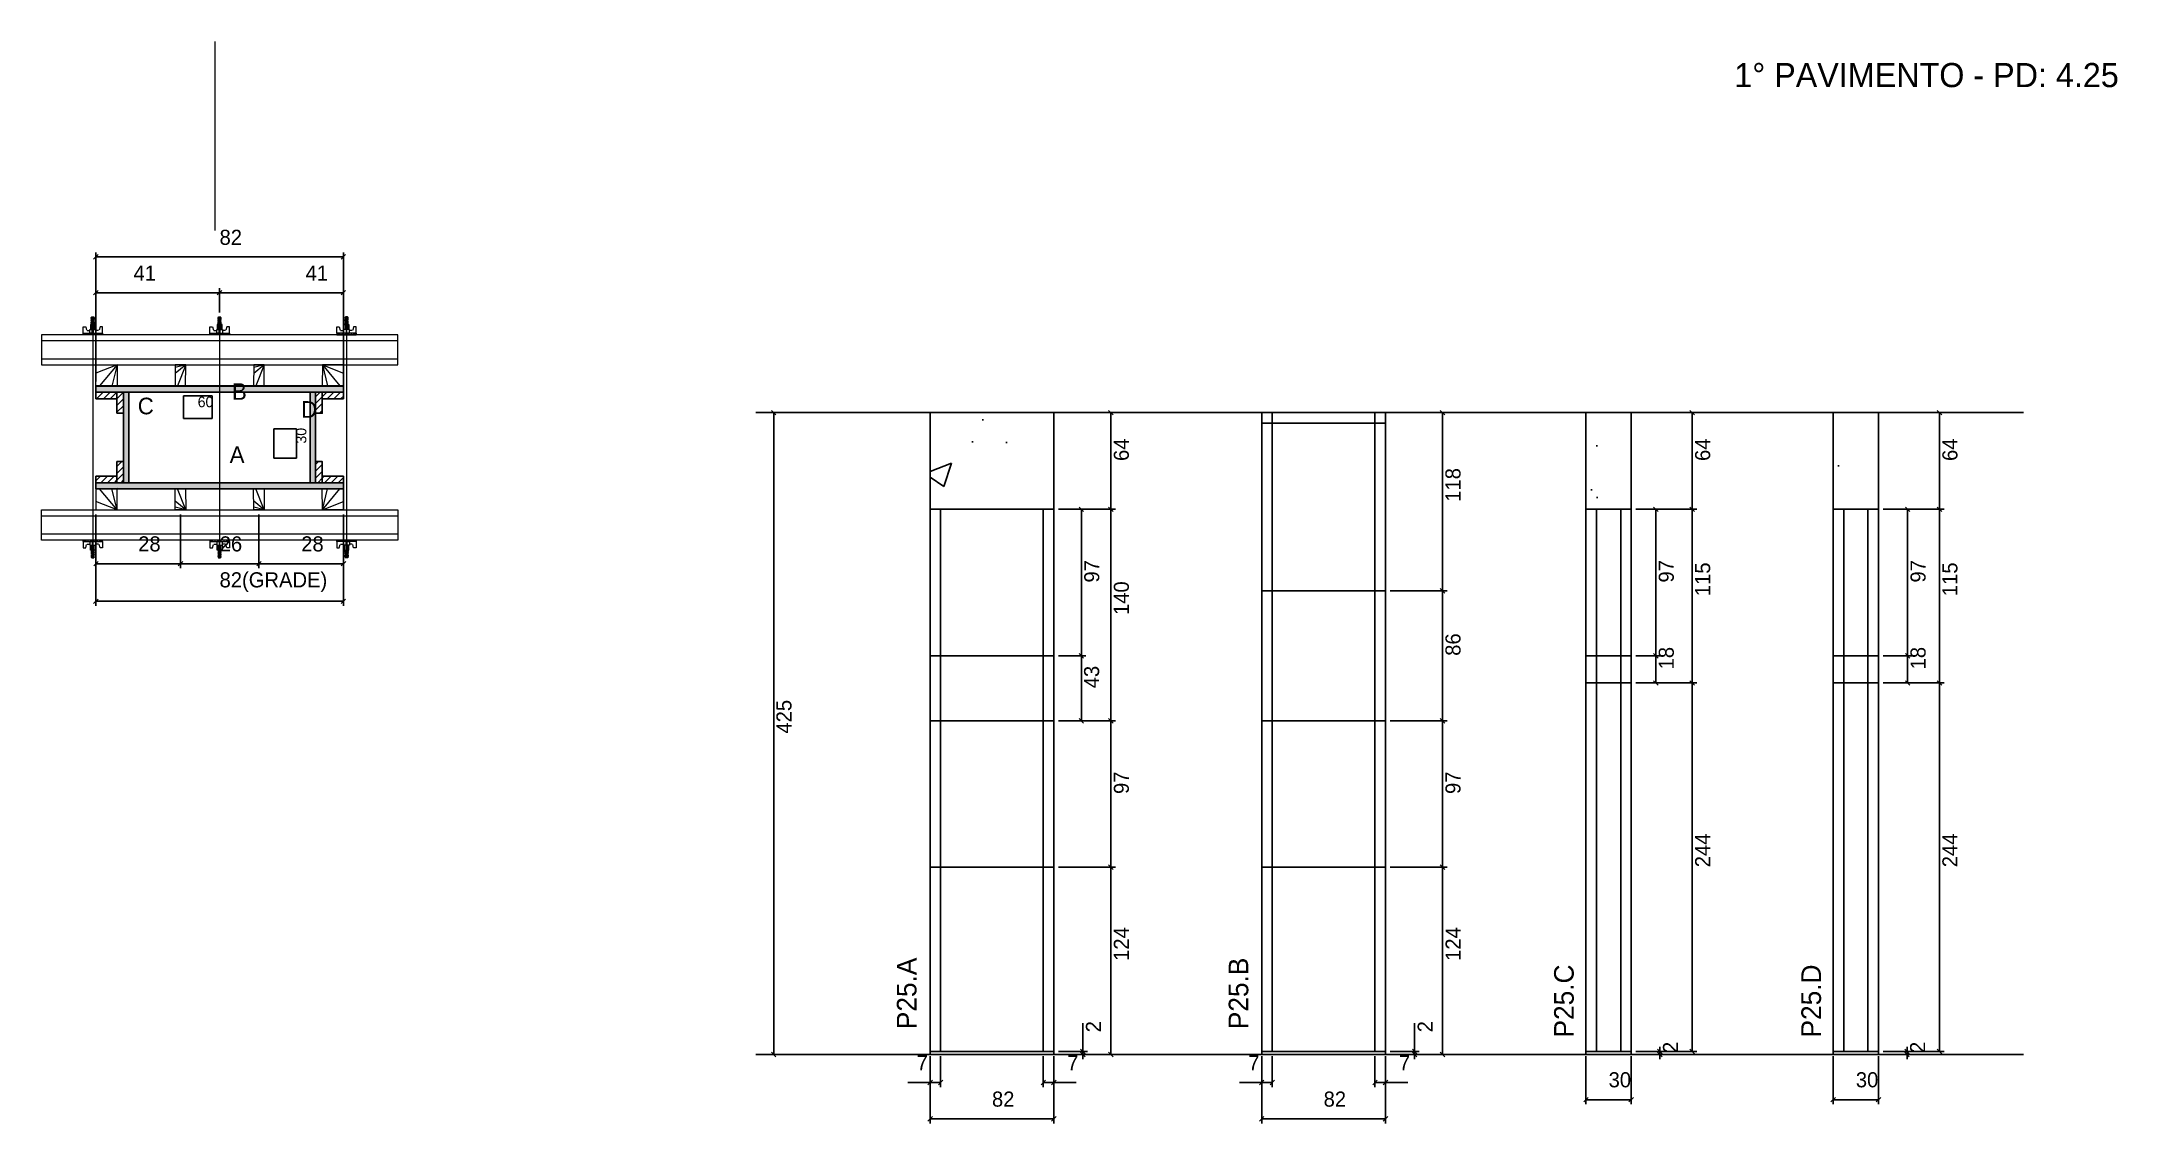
# Model space of a CAD drawing. Header units: metres. Extents: x 7854 to 9230, y 8614 to 9331.
import ezdxf

# ---------------------------------------------------------------- set-up
doc = ezdxf.new("R2010")
doc.units = ezdxf.units.M
for name, color, linetype in [('CHAPA', 7, 'Continuous'), ('COTA', 7, 'Continuous'), ('Hachura', 7, 'Continuous'), ('Madeira', 7, 'Continuous'), ('NOMENCLATURA', 7, 'Continuous'), ('Nível', 7, 'Continuous'), ('Painéis', 7, 'Continuous'), ('Perfil Metálico', 7, 'Continuous'), ('SARR_2.2x7', 7, 'Continuous'), ('SARRAFO', 7, 'Continuous'), ('Texto Seção', 7, 'Continuous'), ('TEXTO_GERAL', 7, 'Continuous')]:
    doc.layers.add(name, color=color, linetype=linetype)

msp = doc.modelspace()

# ---------------------------------------------------------------- hatches: boundary and pattern name
at = {"layer": 'COTA'}
h = msp.add_hatch(dxfattribs=at)
h.set_pattern_fill('AR-CONC')
h.paths.add_polyline_path([(8443.1, 9085.1), (8443.1, 9021.1), (8525.1, 9021.1), (8525.1, 9085.1), (8443.1, 9085.1), (8443.1, 9085.1)])
h = msp.add_hatch(dxfattribs=at)
h.set_pattern_fill('AR-CONC')
h.paths.add_polyline_path([(8877.6, 9021.1), (8907.6, 9021.1), (8907.6, 9085.1), (8877.6, 9085.1), (8877.6, 9021.1)])
h = msp.add_hatch(dxfattribs=at)
h.set_pattern_fill('AR-CONC')
h.paths.add_polyline_path([(9041.4, 9021.1), (9071.4, 9021.1), (9071.4, 9085.1), (9041.4, 9085.1), (9041.4, 9021.1)])
at = {"layer": 'Hachura'}
h = msp.add_hatch(color=7, dxfattribs=at)
h.dxf.hatch_style = 1
h.paths.add_polyline_path([(7890.4, 9098.7), (7890.4, 9102.7), (8054.4, 9102.7), (8054.4, 9098.7), (7890.4, 9098.7)])
h = msp.add_hatch(color=7, dxfattribs=at)
h.dxf.hatch_style = 1
h.paths.add_polyline_path([(7890.4, 9098.7), (7890.4, 9102.7), (8054.4, 9102.7), (8054.4, 9098.7), (7890.4, 9098.7)])
h = msp.add_hatch(dxfattribs=at)
h.set_pattern_fill('ANSI31')
h.paths.add_polyline_path([(7904.4, 9098.7), (7904.4, 9094.3), (7890.4, 9094.3), (7890.4, 9098.7), (7904.4, 9098.7)])
h = msp.add_hatch(dxfattribs=at)
h.set_pattern_fill('ANSI31')
h.paths.add_polyline_path([(7908.8, 9098.7), (7904.4, 9098.7), (7904.4, 9084.7), (7908.8, 9084.7), (7908.8, 9098.7)])
h = msp.add_hatch(color=7, dxfattribs=at)
h.dxf.hatch_style = 1
h.paths.add_polyline_path([(7912.4, 9098.7), (7908.8, 9098.7), (7908.8, 9038.7), (7912.4, 9038.7), (7912.4, 9098.7)])
h = msp.add_hatch(color=7, dxfattribs=at)
h.dxf.hatch_style = 1
h.paths.add_polyline_path([(7912.4, 9098.7), (7908.8, 9098.7), (7908.8, 9038.7), (7912.4, 9038.7), (7912.4, 9098.7)])
h = msp.add_hatch(color=7, dxfattribs=at)
h.dxf.hatch_style = 1
h.paths.add_polyline_path([(8036, 9098.7), (8032.4, 9098.7), (8032.4, 9038.7), (8036, 9038.7), (8036, 9098.7)])
h = msp.add_hatch(color=7, dxfattribs=at)
h.dxf.hatch_style = 1
h.paths.add_polyline_path([(8036, 9098.7), (8032.4, 9098.7), (8032.4, 9038.7), (8036, 9038.7), (8036, 9098.7)])
h = msp.add_hatch(dxfattribs=at)
h.set_pattern_fill('ANSI31')
h.paths.add_polyline_path([(8040.4, 9098.7), (8036, 9098.7), (8036, 9084.7), (8040.4, 9084.7), (8040.4, 9098.7)])
h = msp.add_hatch(dxfattribs=at)
h.set_pattern_fill('ANSI31')
h.paths.add_polyline_path([(8040.4, 9098.7), (8040.4, 9094.3), (8054.4, 9094.3), (8054.4, 9098.7), (8040.4, 9098.7)])
h = msp.add_hatch(dxfattribs=at)
h.set_pattern_fill('ANSI31')
h.paths.add_polyline_path([(7908.8, 9038.7), (7904.4, 9038.7), (7904.4, 9052.7), (7908.8, 9052.7), (7908.8, 9038.7)])
h = msp.add_hatch(dxfattribs=at)
h.set_pattern_fill('ANSI31')
h.paths.add_polyline_path([(8040.4, 9038.7), (8036, 9038.7), (8036, 9052.7), (8040.4, 9052.7), (8040.4, 9038.7)])
h = msp.add_hatch(dxfattribs=at)
h.set_pattern_fill('ANSI31')
h.paths.add_polyline_path([(7904.4, 9038.7), (7904.4, 9043.1), (7890.4, 9043.1), (7890.4, 9038.7), (7904.4, 9038.7)])
h = msp.add_hatch(color=7, dxfattribs=at)
h.dxf.hatch_style = 1
h.paths.add_polyline_path([(7890.4, 9038.7), (7890.4, 9034.7), (8054.4, 9034.7), (8054.4, 9038.7), (7890.4, 9038.7)])
h = msp.add_hatch(color=7, dxfattribs=at)
h.dxf.hatch_style = 1
h.paths.add_polyline_path([(7890.4, 9038.7), (7890.4, 9034.7), (8054.4, 9034.7), (8054.4, 9038.7), (7890.4, 9038.7)])
h = msp.add_hatch(dxfattribs=at)
h.set_pattern_fill('ANSI31')
h.paths.add_polyline_path([(8040.4, 9038.7), (8040.4, 9043.1), (8054.4, 9043.1), (8054.4, 9038.7), (8040.4, 9038.7)])

# ---------------------------------------------------------------- linework, layer by layer
at = {"layer": 'CHAPA', "color": 1, "lineweight": 25}
for points in [[(7890.4, 9098.7), (7890.4, 9102.7), (8054.4, 9102.7), (8054.4, 9098.7)], [(7890.4, 9098.7), (7890.4, 9102.7), (8054.4, 9102.7), (8054.4, 9098.7)], [(7912.4, 9098.7), (7908.8, 9098.7), (7908.8, 9038.7), (7912.4, 9038.7)], [(7912.4, 9098.7), (7908.8, 9098.7), (7908.8, 9038.7), (7912.4, 9038.7)], [(8036, 9098.7), (8032.4, 9098.7), (8032.4, 9038.7), (8036, 9038.7)], [(8036, 9098.7), (8032.4, 9098.7), (8032.4, 9038.7), (8036, 9038.7)], [(7890.4, 9038.7), (7890.4, 9034.7), (8054.4, 9034.7), (8054.4, 9038.7)], [(7890.4, 9038.7), (7890.4, 9034.7), (8054.4, 9034.7), (8054.4, 9038.7)]]:
    msp.add_lwpolyline(points, close=True, dxfattribs=at)
at = {"layer": 'COTA', "color": 0, "lineweight": 25}
for p, q in [((7891.9, 9189.7), (7888.9, 9186.7)), ((8052.9, 9186.7), (8055.9, 9189.7)), ((7891.9, 9166), (7888.9, 9163)), ((7973.9, 9166), (7970.9, 9163)), ((7970.9, 9163), (7973.9, 9166)), ((8052.9, 9163), (8055.9, 9166)), ((8341, 9083.6), (8338, 9086.6)), ((8564.4, 9083.6), (8561.4, 9086.6)), ((8784.1, 9083.6), (8781.1, 9086.6)), ((8949.5, 9083.6), (8946.5, 9086.6)), ((9113.3, 9083.6), (9110.3, 9086.6)), ((8544.8, 9019.6), (8541.8, 9022.6)), ((8564.4, 9019.6), (8561.4, 9022.6)), ((8561.4, 9022.6), (8564.4, 9019.6)), ((8925.4, 9019.6), (8922.4, 9022.6)), ((8946.5, 9022.6), (8949.5, 9019.6)), ((8949.5, 9019.6), (8946.5, 9022.6)), ((9092.2, 9019.6), (9089.2, 9022.6)), ((9110.3, 9022.6), (9113.3, 9019.6)), ((9113.3, 9019.6), (9110.3, 9022.6)), ((7892, 8986.6), (7889, 8983.6)), ((7945, 8983.6), (7948, 8986.6)), ((7948, 8986.6), (7945, 8983.6)), ((7997, 8983.6), (8000, 8986.6)), ((8000, 8986.6), (7997, 8983.6)), ((8053, 8983.6), (8056, 8986.6)), ((8781.1, 8968.6), (8784.1, 8965.6)), ((8784.1, 8965.6), (8781.1, 8968.6)), ((7891.9, 8961.7), (7888.9, 8958.7)), ((8052.9, 8958.7), (8055.9, 8961.7)), ((8544.8, 8922.6), (8541.8, 8925.6)), ((8541.8, 8925.6), (8544.8, 8922.6)), ((8925.4, 8922.6), (8922.4, 8925.6)), ((8922.4, 8925.6), (8925.4, 8922.6)), ((9092.2, 8922.6), (9089.2, 8925.6)), ((9089.2, 8925.6), (9092.2, 8922.6)), ((8922.4, 8907.6), (8925.4, 8904.6)), ((8946.5, 8907.6), (8949.5, 8904.6)), ((8949.5, 8904.6), (8946.5, 8907.6)), ((9089.2, 8907.6), (9092.2, 8904.6)), ((9110.3, 8907.6), (9113.3, 8904.6)), ((9113.3, 8904.6), (9110.3, 8907.6)), ((8541.8, 8882.6), (8544.8, 8879.6)), ((8564.4, 8879.6), (8561.4, 8882.6)), ((8561.4, 8882.6), (8564.4, 8879.6)), ((8784.1, 8879.6), (8781.1, 8882.6)), ((8781.1, 8882.6), (8784.1, 8879.6)), ((8561.4, 8785.6), (8564.4, 8782.6)), ((8564.4, 8782.6), (8561.4, 8785.6)), ((8781.1, 8785.6), (8784.1, 8782.6)), ((8784.1, 8782.6), (8781.1, 8785.6)), ((8338, 8661.6), (8341, 8658.6)), ((8542.8, 8663.6), (8545.8, 8660.6)), ((8545.8, 8658.6), (8542.8, 8661.6)), ((8561.4, 8661.6), (8564.4, 8658.6)), ((8762.6, 8663.6), (8765.6, 8660.6)), ((8765.6, 8658.6), (8762.6, 8661.6)), ((8781.1, 8661.6), (8784.1, 8658.6)), ((8925.1, 8663.6), (8928.1, 8660.6)), ((8928.1, 8658.6), (8925.1, 8661.6)), ((8946.5, 8663.6), (8949.5, 8660.6)), ((9088.8, 8663.6), (9091.8, 8660.6)), ((9091.8, 8658.6), (9088.8, 8661.6)), ((9110.3, 8663.6), (9113.3, 8660.6)), ((8444.6, 8643.1), (8441.6, 8640.1)), ((8448.6, 8640.1), (8451.6, 8643.1)), ((8519.6, 8643.1), (8516.6, 8640.1)), ((8523.6, 8640.1), (8526.6, 8643.1)), ((8664.3, 8643.1), (8661.3, 8640.1)), ((8668.3, 8640.1), (8671.3, 8643.1)), ((8739.3, 8643.1), (8736.3, 8640.1)), ((8743.3, 8640.1), (8746.3, 8643.1)), ((8879.1, 8631.7), (8876.1, 8628.7)), ((8906.1, 8628.7), (8909.1, 8631.7)), ((9042.9, 8631.7), (9039.9, 8628.7)), ((9069.9, 8628.7), (9072.9, 8631.7)), ((8444.6, 8619), (8441.6, 8616)), ((8523.6, 8616), (8526.6, 8619)), ((8664.3, 8619), (8661.3, 8616)), ((8743.3, 8616), (8746.3, 8619))]:
    msp.add_line(p, q, dxfattribs=at)
at = {"layer": 'COTA', "color": 241, "lineweight": 25}
for p, q in [((7890.4, 9105.7), (7890.4, 9191.2)), ((8054.4, 9188.2), (7890.4, 9188.2)), ((8054.4, 9105.7), (8054.4, 9191.2)), ((7890.4, 9139.7), (7890.4, 9167.5)), ((7890.4, 9164.5), (7972.4, 9164.5)), ((7972.4, 9151.5), (7972.4, 9167.5)), ((7972.4, 9151.5), (7972.4, 9167.5)), ((8054.4, 9164.5), (7972.4, 9164.5)), ((8054.4, 9139.7), (8054.4, 9167.5)), ((8525.1, 9085.1), (8443.1, 9085.1)), ((8443.1, 9021.1), (8443.1, 9085.1)), ((8525.1, 9021.1), (8525.1, 9085.1)), ((7890.4, 9017.7), (7890.4, 8957.2)), ((7890.5, 9017.7), (7890.5, 8982.1)), ((7946.5, 9017.7), (7946.5, 8982.1)), ((7946.5, 9017.7), (7946.5, 8982.1)), ((7998.5, 9017.7), (7998.5, 8982.1)), ((7998.5, 9017.7), (7998.5, 8982.1)), ((8054.4, 9017.7), (8054.4, 8957.2)), ((8054.5, 9017.7), (8054.5, 8982.1)), ((7890.5, 8985.1), (7946.5, 8985.1)), ((7946.5, 8985.1), (7998.5, 8985.1)), ((7998.5, 8985.1), (8054.5, 8985.1)), ((8054.4, 8960.2), (7890.4, 8960.2))]:
    msp.add_line(p, q, dxfattribs=at)
at = {"layer": 'COTA', "color": 180, "lineweight": 25}
for p, q in [((7967.4, 9096.2), (7948.4, 9096.2)), ((7948.4, 9096.2), (7948.4, 9081.2)), ((7967.4, 9081.2), (7967.4, 9096.2)), ((7948.4, 9081.2), (7967.4, 9081.2)), ((8023.4, 9074.3), (8008.4, 9074.3)), ((8008.4, 9074.3), (8008.4, 9054.9)), ((8023.4, 9054.9), (8023.4, 9074.3)), ((8008.4, 9054.9), (8023.4, 9054.9))]:
    msp.add_line(p, q, dxfattribs=at)
at = {"layer": 'COTA', "color": 4, "lineweight": 25}
for p, q in [((8330.6, 9085.1), (8342.5, 9085.1)), ((8339.5, 8660.1), (8339.5, 9085.1)), ((8528.1, 9085.1), (8565.9, 9085.1)), ((8562.9, 9021.1), (8562.9, 9085.1)), ((8747.8, 9085.1), (8785.6, 9085.1)), ((8782.6, 8967.1), (8782.6, 9085.1)), ((8910.6, 9085.1), (8951, 9085.1)), ((8948, 9021.1), (8948, 9085.1)), ((9074.4, 9085.1), (9114.8, 9085.1)), ((9111.8, 9021.1), (9111.8, 9085.1)), ((8528.1, 9021.1), (8565.9, 9021.1)), ((8528.1, 9021.1), (8565.9, 9021.1)), ((8528.1, 9021.1), (8546.3, 9021.1)), ((8543.3, 8924.1), (8543.3, 9021.1)), ((8562.9, 8881.1), (8562.9, 9021.1)), ((8910.6, 9021.1), (8951, 9021.1)), ((8910.6, 9021.1), (8951, 9021.1)), ((8910.6, 9021.1), (8926.9, 9021.1)), ((8923.9, 8924.1), (8923.9, 9021.1)), ((8948, 9021.1), (8948, 8906.1)), ((9074.4, 9021.1), (9114.8, 9021.1)), ((9074.4, 9021.1), (9114.8, 9021.1)), ((9074.4, 9021.1), (9093.7, 9021.1)), ((9090.7, 8924.1), (9090.7, 9021.1)), ((9111.8, 9021.1), (9111.8, 8906.1)), ((8747.8, 8967.1), (8785.6, 8967.1)), ((8747.8, 8967.1), (8785.6, 8967.1)), ((8782.6, 8881.1), (8782.6, 8967.1)), ((8528.1, 8924.1), (8546.3, 8924.1)), ((8528.1, 8924.1), (8546.3, 8924.1)), ((8543.3, 8881.1), (8543.3, 8924.1)), ((8910.6, 8924.1), (8926.9, 8924.1)), ((8910.6, 8924.1), (8926.9, 8924.1)), ((8923.9, 8906.1), (8923.9, 8924.1)), ((9074.4, 8924.1), (9093.7, 8924.1)), ((9074.4, 8924.1), (9093.7, 8924.1)), ((9090.7, 8906.1), (9090.7, 8924.1)), ((8910.6, 8906.1), (8951, 8906.1)), ((8910.6, 8906.1), (8951, 8906.1)), ((8910.6, 8906.1), (8926.9, 8906.1)), ((8948, 8906.1), (8948, 8662.1)), ((9074.4, 8906.1), (9114.8, 8906.1)), ((9074.4, 8906.1), (9114.8, 8906.1)), ((9074.4, 8906.1), (9093.7, 8906.1)), ((9111.8, 8906.1), (9111.8, 8662.1)), ((8528.1, 8881.1), (8565.9, 8881.1)), ((8528.1, 8881.1), (8565.9, 8881.1)), ((8528.1, 8881.1), (8546.3, 8881.1)), ((8562.9, 8784.1), (8562.9, 8881.1)), ((8747.8, 8881.1), (8785.6, 8881.1)), ((8747.8, 8881.1), (8785.6, 8881.1)), ((8782.6, 8784.1), (8782.6, 8881.1)), ((8528.1, 8784.1), (8565.9, 8784.1)), ((8528.1, 8784.1), (8565.9, 8784.1)), ((8562.9, 8660.1), (8562.9, 8784.1)), ((8747.8, 8784.1), (8785.6, 8784.1)), ((8747.8, 8784.1), (8785.6, 8784.1)), ((8782.6, 8660.1), (8782.6, 8784.1)), ((8544.3, 8662.1), (8544.3, 8680.9)), ((8764.1, 8662.1), (8764.1, 8680.9)), ((8926.6, 8662.1), (8926.6, 8665.1)), ((9090.3, 8662.1), (9090.3, 8665.1)), ((8330.6, 8660.1), (8342.5, 8660.1)), ((8443.1, 8659.1), (8443.1, 8614.5)), ((8443.1, 8657.1), (8443.1, 8638.6)), ((8450.1, 8659.1), (8450.1, 8638.6)), ((8518.1, 8659.1), (8518.1, 8638.6)), ((8525.1, 8659.1), (8525.1, 8614.5)), ((8525.1, 8657.1), (8525.1, 8638.6)), ((8528.1, 8662.1), (8547.3, 8662.1)), ((8528.1, 8660.1), (8547.3, 8660.1)), ((8528.1, 8660.1), (8565.9, 8660.1)), ((8544.3, 8660.1), (8544.3, 8662.1)), ((8544.3, 8660.1), (8544.3, 8657.1)), ((8662.8, 8659.1), (8662.8, 8614.5)), ((8662.8, 8657.1), (8662.8, 8638.6)), ((8669.8, 8659.1), (8669.8, 8638.6)), ((8737.8, 8659.1), (8737.8, 8638.6)), ((8744.8, 8659.1), (8744.8, 8614.5)), ((8744.8, 8657.1), (8744.8, 8638.6)), ((8747.8, 8662.1), (8767.1, 8662.1)), ((8747.8, 8660.1), (8767.1, 8660.1)), ((8747.8, 8660.1), (8785.6, 8660.1)), ((8764.1, 8660.1), (8764.1, 8662.1)), ((8764.1, 8660.1), (8764.1, 8657.1)), ((8877.6, 8659.1), (8877.6, 8627.2)), ((8907.6, 8659.1), (8907.6, 8627.2)), ((8910.6, 8662.1), (8929.6, 8662.1)), ((8910.6, 8662.1), (8951, 8662.1)), ((8910.6, 8660.1), (8929.6, 8660.1)), ((8926.6, 8660.1), (8926.6, 8662.1)), ((8926.6, 8660.1), (8926.6, 8657.1)), ((9041.4, 8659.1), (9041.4, 8627.2)), ((9071.4, 8659.1), (9071.4, 8627.2)), ((9074.4, 8662.1), (9093.3, 8662.1)), ((9074.4, 8662.1), (9114.8, 8662.1)), ((9074.4, 8660.1), (9093.3, 8660.1)), ((9090.3, 8660.1), (9090.3, 8662.1)), ((9090.3, 8660.1), (9090.3, 8657.1)), ((8443.1, 8641.6), (8428.3, 8641.6)), ((8450.1, 8641.6), (8443.1, 8641.6)), ((8518.1, 8641.6), (8525.1, 8641.6)), ((8525.1, 8641.6), (8539.8, 8641.6)), ((8662.8, 8641.6), (8648.1, 8641.6)), ((8669.8, 8641.6), (8662.8, 8641.6)), ((8737.8, 8641.6), (8744.8, 8641.6)), ((8744.8, 8641.6), (8759.5, 8641.6)), ((8877.6, 8630.2), (8907.6, 8630.2)), ((9041.4, 8630.2), (9071.4, 8630.2)), ((8525.1, 8617.5), (8443.1, 8617.5)), ((8744.8, 8617.5), (8662.8, 8617.5))]:
    msp.add_line(p, q, dxfattribs=at)
at = {"layer": 'COTA', "color": 241, "lineweight": 25}
for points in [[(8907.6, 9021.1), (8907.6, 9085.1), (8877.6, 9085.1), (8877.6, 9021.1)], [(9071.4, 9021.1), (9071.4, 9085.1), (9041.4, 9085.1), (9041.4, 9021.1)]]:
    msp.add_lwpolyline(points, dxfattribs=at)
at = {"layer": 'Hachura', "color": 0, "lineweight": 9}
for p, q in [((7887.3, 9147.8), (7889.5, 9146.7)), ((7889.4, 9146.5), (7887.3, 9147.6)), ((7887.3, 9146.7), (7889.5, 9145.6)), ((7889.4, 9145.3), (7887.3, 9146.4)), ((7887.4, 9148.2), (7887.7, 9148.5)), ((7887.4, 9147.9), (7887.4, 9148.2)), ((7889.3, 9148.2), (7887.4, 9148.2)), ((7887.4, 9147.9), (7889.3, 9146.9)), ((7887.4, 9147.9), (7889.3, 9146.9)), ((7887.4, 9146.7), (7887.4, 9147.4)), ((7889.3, 9146.4), (7887.4, 9147.4)), ((7887.4, 9146.7), (7889.3, 9145.8)), ((7887.4, 9145.6), (7887.4, 9146.2)), ((7889.3, 9145.3), (7887.4, 9146.2)), ((7887.4, 9146), (7887.4, 9146.2)), ((7887.4, 9145.6), (7889.3, 9144.6)), ((7887.7, 9148.5), (7889, 9148.5)), ((7889.3, 9147.6), (7888.1, 9148.2)), ((7889.4, 9147.7), (7888.3, 9148.2)), ((7888.8, 9148.2), (7889.5, 9147.9)), ((7889.3, 9148.2), (7889, 9148.5)), ((7889.1, 9148.2), (7889.3, 9148.1)), ((7889.3, 9147.6), (7889.3, 9146.9)), ((7889.3, 9145.8), (7889.3, 9146.4)), ((7971.3, 9147.8), (7973.5, 9146.7)), ((7973.4, 9146.5), (7971.3, 9147.6)), ((7971.3, 9146.7), (7973.5, 9145.6)), ((7973.4, 9145.3), (7971.3, 9146.4)), ((7971.4, 9148.2), (7971.7, 9148.5)), ((7971.4, 9147.9), (7971.4, 9148.2)), ((7973.3, 9148.2), (7971.4, 9148.2)), ((7971.4, 9147.9), (7973.3, 9146.9)), ((7971.4, 9147.9), (7973.3, 9146.9)), ((7971.4, 9146.7), (7971.4, 9147.4)), ((7973.3, 9146.4), (7971.4, 9147.4)), ((7971.4, 9146.7), (7973.3, 9145.8)), ((7971.4, 9145.6), (7971.4, 9146.2)), ((7973.3, 9145.3), (7971.4, 9146.2)), ((7971.4, 9146), (7971.4, 9146.2)), ((7971.4, 9145.6), (7973.3, 9144.6)), ((7971.7, 9148.5), (7973, 9148.5)), ((7973.3, 9147.6), (7972.1, 9148.2)), ((7973.4, 9147.7), (7972.3, 9148.2)), ((7972.8, 9148.2), (7973.5, 9147.9)), ((7973.3, 9148.2), (7973, 9148.5)), ((7973.1, 9148.2), (7973.3, 9148.1)), ((7973.3, 9147.6), (7973.3, 9146.9)), ((7973.3, 9145.8), (7973.3, 9146.4)), ((8056.1, 9148.2), (8055.4, 9147.9)), ((8055.4, 9147.7), (8056.6, 9148.2)), ((8057.6, 9147.8), (8055.4, 9146.7)), ((8055.4, 9146.5), (8057.6, 9147.6)), ((8057.6, 9146.7), (8055.4, 9145.6)), ((8055.4, 9145.3), (8057.6, 9146.4)), ((8055.5, 9148.2), (8055.9, 9148.5)), ((8055.8, 9148.2), (8055.5, 9148.1)), ((8055.5, 9147.6), (8056.8, 9148.2)), ((8055.5, 9148.2), (8057.5, 9148.2)), ((8057.5, 9147.9), (8055.5, 9146.9)), ((8057.5, 9147.9), (8055.5, 9146.9)), ((8055.5, 9147.6), (8055.5, 9146.9)), ((8055.5, 9146.4), (8057.5, 9147.4)), ((8057.5, 9146.7), (8055.5, 9145.8)), ((8055.5, 9145.8), (8055.5, 9146.4)), ((8055.5, 9145.3), (8057.5, 9146.2)), ((8057.5, 9145.6), (8055.5, 9144.6)), ((8057.2, 9148.5), (8055.9, 9148.5)), ((8057.5, 9148.2), (8057.2, 9148.5)), ((8057.5, 9147.9), (8057.5, 9148.2)), ((8057.5, 9146.7), (8057.5, 9147.4)), ((8057.5, 9145.6), (8057.5, 9146.2)), ((8057.5, 9146), (8057.5, 9146.2)), ((7882, 9136.7), (7882, 9141.9)), ((7882, 9141.9), (7883.7, 9141.9)), ((7882, 9137.7), (7894.9, 9137.7)), ((7882, 9137.7), (7887.2, 9137.7)), ((7894.9, 9136.7), (7882, 9136.7)), ((7882.1, 9137.7), (7882.1, 9136.7)), ((7882.3, 9137.7), (7882.3, 9136.7)), ((7882.7, 9137.7), (7882.7, 9136.7)), ((7883.1, 9137.7), (7883.1, 9136.7)), ((7883.7, 9141.9), (7884.3, 9139.7)), ((7884, 9137.7), (7884, 9136.7)), ((7884.6, 9139.5), (7886.5, 9139.5)), ((7885.4, 9137.7), (7885.4, 9136.7)), ((7893.9, 9136.7), (7886.1, 9136.7)), ((7886.5, 9140.2), (7890.4, 9140.2)), ((7886.5, 9137.7), (7886.5, 9140.2)), ((7888.4, 9137.7), (7886.5, 9137.7)), ((7890.1, 9143.5), (7886.8, 9143.5)), ((7886.8, 9143.5), (7886.8, 9140.2)), ((7890.1, 9143.4), (7886.8, 9143.4)), ((7887.2, 9137.7), (7887.8, 9137.7)), ((7887.3, 9145.5), (7889.5, 9144.4)), ((7889.4, 9144.2), (7887.3, 9145.2)), ((7888.6, 9143.5), (7887.3, 9144.1)), ((7887.4, 9144.4), (7887.4, 9145.1)), ((7889.3, 9144.1), (7887.4, 9145.1)), ((7887.4, 9144.4), (7889.3, 9143.5)), ((7888.3, 9143.5), (7887.4, 9143.9)), ((7887.4, 9143.5), (7887.4, 9143.9)), ((7887.5, 9137.3), (7887.5, 9137.5)), ((7887.5, 9136.9), (7887.5, 9137.3)), ((7887.8, 9143.5), (7887.8, 9140.2)), ((7888.1, 9137.7), (7888.1, 9139.6)), ((7888.4, 9137.7), (7888.4, 9136.7)), ((7888.6, 9139.6), (7888.6, 9137.7)), ((7889.3, 9145), (7889.3, 9145.3)), ((7889.3, 9145), (7889.3, 9144.6)), ((7889.3, 9144.1), (7889.3, 9143.5)), ((7889.3, 9143.5), (7889.3, 9140.2)), ((7889.4, 9137.5), (7889.4, 9137.1)), ((7890.1, 9140.2), (7890.1, 9143.5)), ((7890.4, 9140.2), (7890.1, 9140.2)), ((7890.4, 9140.2), (7890.1, 9140.2)), ((7890.4, 9140.2), (7890.4, 9137.7)), ((7892.3, 9139.5), (7890.4, 9139.5)), ((7891.5, 9137.7), (7891.5, 9136.7)), ((7893.2, 9141.9), (7892.6, 9139.7)), ((7892.9, 9137.7), (7892.9, 9136.7)), ((7894.9, 9141.9), (7893.2, 9141.9)), ((7893.7, 9137.7), (7893.7, 9136.7)), ((7894.2, 9137.7), (7894.2, 9136.7)), ((7894.5, 9137.7), (7894.5, 9136.7)), ((7894.8, 9137.7), (7894.8, 9136.7)), ((7894.9, 9137.7), (7894.9, 9141.9)), ((7894.9, 9137.7), (7894.9, 9136.7)), ((7966, 9136.7), (7966, 9141.9)), ((7966, 9141.9), (7967.7, 9141.9)), ((7966, 9137.7), (7978.9, 9137.7)), ((7966, 9137.7), (7971.2, 9137.7)), ((7978.9, 9136.7), (7966, 9136.7)), ((7966.1, 9137.7), (7966.1, 9136.7)), ((7966.3, 9137.7), (7966.3, 9136.7)), ((7966.7, 9137.7), (7966.7, 9136.7)), ((7967.1, 9137.7), (7967.1, 9136.7)), ((7967.7, 9141.9), (7968.3, 9139.7)), ((7968, 9137.7), (7968, 9136.7)), ((7968.6, 9139.5), (7970.5, 9139.5)), ((7969.4, 9137.7), (7969.4, 9136.7)), ((7977.9, 9136.7), (7970.1, 9136.7)), ((7970.5, 9140.2), (7974.4, 9140.2)), ((7970.5, 9137.7), (7970.5, 9140.2)), ((7972.4, 9137.7), (7970.5, 9137.7)), ((7974.1, 9143.5), (7970.8, 9143.5)), ((7970.8, 9143.5), (7970.8, 9140.2)), ((7974.1, 9143.4), (7970.8, 9143.4)), ((7971.2, 9137.7), (7971.8, 9137.7)), ((7971.3, 9145.5), (7973.5, 9144.4)), ((7973.4, 9144.2), (7971.3, 9145.2)), ((7972.6, 9143.5), (7971.3, 9144.1)), ((7971.4, 9144.4), (7971.4, 9145.1)), ((7973.3, 9144.1), (7971.4, 9145.1)), ((7971.4, 9144.4), (7973.3, 9143.5)), ((7972.3, 9143.5), (7971.4, 9143.9)), ((7971.4, 9143.5), (7971.4, 9143.9)), ((7971.5, 9137.3), (7971.5, 9137.5)), ((7971.5, 9136.9), (7971.5, 9137.3)), ((7971.8, 9143.5), (7971.8, 9140.2)), ((7972.1, 9137.7), (7972.1, 9139.6)), ((7972.4, 9137.7), (7972.4, 9136.7)), ((7972.6, 9139.6), (7972.6, 9137.7)), ((7973.3, 9145), (7973.3, 9145.3)), ((7973.3, 9145), (7973.3, 9144.6)), ((7973.3, 9144.1), (7973.3, 9143.5)), ((7973.3, 9143.5), (7973.3, 9140.2)), ((7973.4, 9137.5), (7973.4, 9137.1)), ((7974.1, 9140.2), (7974.1, 9143.5)), ((7974.4, 9140.2), (7974.1, 9140.2)), ((7974.4, 9140.2), (7974.1, 9140.2)), ((7974.4, 9140.2), (7974.4, 9137.7)), ((7976.3, 9139.5), (7974.4, 9139.5)), ((7975.5, 9137.7), (7975.5, 9136.7)), ((7977.2, 9141.9), (7976.6, 9139.7)), ((7976.9, 9137.7), (7976.9, 9136.7)), ((7978.9, 9141.9), (7977.2, 9141.9)), ((7977.7, 9137.7), (7977.7, 9136.7)), ((7978.2, 9137.7), (7978.2, 9136.7)), ((7978.5, 9137.7), (7978.5, 9136.7)), ((7978.8, 9137.7), (7978.8, 9136.7)), ((7978.9, 9137.7), (7978.9, 9141.9)), ((7978.9, 9137.7), (7978.9, 9136.7)), ((8050, 9137.7), (8050, 9141.9)), ((8050, 9141.9), (8051.7, 9141.9)), ((8062.9, 9137.7), (8050, 9137.7)), ((8050, 9137.7), (8050, 9136.7)), ((8050, 9136.7), (8062.9, 9136.7)), ((8050.1, 9137.7), (8050.1, 9136.7)), ((8050.3, 9137.7), (8050.3, 9136.7)), ((8050.7, 9137.7), (8050.7, 9136.7)), ((8051, 9136.7), (8058.8, 9136.7)), ((8051.1, 9137.7), (8051.1, 9136.7)), ((8051.7, 9141.9), (8052.3, 9139.7)), ((8052, 9137.7), (8052, 9136.7)), ((8052.6, 9139.5), (8054.5, 9139.5)), ((8053.4, 9137.7), (8053.4, 9136.7)), ((8058.4, 9140.2), (8054.5, 9140.2)), ((8054.5, 9140.2), (8054.5, 9137.7)), ((8054.5, 9140.2), (8054.8, 9140.2)), ((8054.5, 9140.2), (8054.8, 9140.2)), ((8054.8, 9143.5), (8058.1, 9143.5)), ((8054.8, 9140.2), (8054.8, 9143.5)), ((8054.8, 9143.4), (8058.1, 9143.4)), ((8057.6, 9145.5), (8055.4, 9144.4)), ((8055.4, 9144.2), (8057.6, 9145.2)), ((8055.5, 9145), (8055.5, 9145.3)), ((8055.5, 9144.1), (8057.5, 9145.1)), ((8055.5, 9145), (8055.5, 9144.6)), ((8057.5, 9144.4), (8055.5, 9143.5)), ((8055.5, 9144.1), (8055.5, 9143.5)), ((8055.5, 9143.5), (8055.5, 9140.2)), ((8055.5, 9137.5), (8055.5, 9137.1)), ((8056.2, 9139.6), (8056.2, 9137.7)), ((8056.3, 9143.5), (8057.6, 9144.1)), ((8056.4, 9137.7), (8058.4, 9137.7)), ((8056.5, 9137.7), (8056.5, 9136.7)), ((8056.6, 9143.5), (8057.5, 9143.9)), ((8056.8, 9137.7), (8056.8, 9139.6)), ((8057.1, 9143.5), (8057.1, 9140.2)), ((8057.7, 9137.7), (8057.1, 9137.7)), ((8057.4, 9137.3), (8057.4, 9137.5)), ((8057.4, 9136.9), (8057.4, 9137.3)), ((8057.5, 9144.4), (8057.5, 9145.1)), ((8057.5, 9143.5), (8057.5, 9143.9)), ((8062.9, 9137.7), (8057.7, 9137.7)), ((8058.1, 9143.5), (8058.1, 9140.2)), ((8058.4, 9137.7), (8058.4, 9140.2)), ((8060.3, 9139.5), (8058.4, 9139.5)), ((8059.5, 9137.7), (8059.5, 9136.7)), ((8061.2, 9141.9), (8060.6, 9139.7)), ((8060.9, 9137.7), (8060.9, 9136.7)), ((8062.9, 9141.9), (8061.2, 9141.9)), ((8061.7, 9137.7), (8061.7, 9136.7)), ((8062.2, 9137.7), (8062.2, 9136.7)), ((8062.5, 9137.7), (8062.5, 9136.7)), ((8062.8, 9137.7), (8062.8, 9136.7)), ((8062.9, 9136.7), (8062.9, 9141.9)), ((7894.9, 9000.7), (7882, 9000.7)), ((7882, 9000.7), (7882, 8995.6)), ((7882, 8999.8), (7894.9, 8999.8)), ((7882, 8999.8), (7887.2, 8999.8)), ((7882, 8995.6), (7883.7, 8995.6)), ((7882.1, 8999.8), (7882.1, 9000.8)), ((7882.3, 8999.8), (7882.3, 9000.8)), ((7882.7, 8999.8), (7882.7, 9000.8)), ((7883.1, 8999.8), (7883.1, 9000.8)), ((7883.7, 8995.6), (7884.3, 8997.8)), ((7884, 8999.8), (7884, 9000.8)), ((7884.6, 8998), (7886.5, 8998)), ((7885.4, 8999.8), (7885.4, 9000.8)), ((7893.9, 9000.7), (7886.1, 9000.7)), ((7888.4, 8999.8), (7886.5, 8999.8)), ((7886.5, 8999.8), (7886.5, 8997.3)), ((7886.5, 8997.3), (7890.4, 8997.3)), ((7886.8, 8994), (7886.8, 8997.3)), ((7887.2, 8999.8), (7887.8, 8999.8)), ((7887.5, 9000.6), (7887.5, 9000.2)), ((7887.5, 9000.2), (7887.5, 9000)), ((7887.8, 8994), (7887.8, 8997.3)), ((7888.1, 8999.8), (7888.1, 8997.8)), ((7888.4, 8999.8), (7888.4, 9000.7)), ((7888.6, 8997.8), (7888.6, 8999.8)), ((7889.3, 8994), (7889.3, 8997.3)), ((7889.4, 9000), (7889.4, 9000.4)), ((7890.1, 8997.3), (7890.1, 8994)), ((7890.4, 8997.3), (7890.1, 8997.3)), ((7890.4, 8997.3), (7890.1, 8997.3)), ((7890.4, 8997.3), (7890.4, 8999.8)), ((7892.3, 8998), (7890.4, 8998)), ((7891.5, 8999.8), (7891.5, 9000.7)), ((7893.2, 8995.6), (7892.6, 8997.8)), ((7892.9, 8999.8), (7892.9, 9000.8)), ((7894.9, 8995.6), (7893.2, 8995.6)), ((7893.7, 8999.8), (7893.7, 9000.8)), ((7894.2, 8999.8), (7894.2, 9000.8)), ((7894.5, 8999.8), (7894.5, 9000.8)), ((7894.8, 8999.8), (7894.8, 9000.8)), ((7894.9, 8999.8), (7894.9, 9000.7)), ((7894.9, 8999.8), (7894.9, 8995.6)), ((7978.9, 9000.7), (7966, 9000.7)), ((7966, 9000.7), (7966, 8995.6)), ((7966, 8999.8), (7978.9, 8999.8)), ((7966, 8999.8), (7971.2, 8999.8)), ((7966, 8995.6), (7967.7, 8995.6)), ((7966.1, 8999.8), (7966.1, 9000.8)), ((7966.3, 8999.8), (7966.3, 9000.8)), ((7966.7, 8999.8), (7966.7, 9000.8)), ((7967.1, 8999.8), (7967.1, 9000.8)), ((7967.7, 8995.6), (7968.3, 8997.8)), ((7968, 8999.8), (7968, 9000.8)), ((7968.6, 8998), (7970.5, 8998)), ((7969.4, 8999.8), (7969.4, 9000.8)), ((7977.9, 9000.7), (7970.1, 9000.7)), ((7972.4, 8999.8), (7970.5, 8999.8)), ((7970.5, 8999.8), (7970.5, 8997.3)), ((7970.5, 8997.3), (7974.4, 8997.3)), ((7970.8, 8994), (7970.8, 8997.3)), ((7971.2, 8999.8), (7971.8, 8999.8)), ((7971.5, 9000.6), (7971.5, 9000.2)), ((7971.5, 9000.2), (7971.5, 9000)), ((7971.8, 8994), (7971.8, 8997.3)), ((7972.1, 8999.8), (7972.1, 8997.8)), ((7972.4, 8999.8), (7972.4, 9000.7)), ((7972.6, 8997.8), (7972.6, 8999.8)), ((7973.3, 8994), (7973.3, 8997.3)), ((7973.4, 9000), (7973.4, 9000.4)), ((7974.1, 8997.3), (7974.1, 8994)), ((7974.4, 8997.3), (7974.1, 8997.3)), ((7974.4, 8997.3), (7974.1, 8997.3)), ((7974.4, 8997.3), (7974.4, 8999.8)), ((7976.3, 8998), (7974.4, 8998)), ((7975.5, 8999.8), (7975.5, 9000.7)), ((7977.2, 8995.6), (7976.6, 8997.8)), ((7976.9, 8999.8), (7976.9, 9000.8)), ((7978.9, 8995.6), (7977.2, 8995.6)), ((7977.7, 8999.8), (7977.7, 9000.8)), ((7978.2, 8999.8), (7978.2, 9000.8)), ((7978.5, 8999.8), (7978.5, 9000.8)), ((7978.8, 8999.8), (7978.8, 9000.8)), ((7978.9, 8999.8), (7978.9, 9000.7)), ((7978.9, 8999.8), (7978.9, 8995.6)), ((8050, 9000.7), (8062.9, 9000.7)), ((8050, 8999.8), (8050, 9000.7)), ((8062.9, 8999.8), (8050, 8999.8)), ((8050, 8999.8), (8050, 8995.6)), ((8050, 8995.6), (8051.7, 8995.6)), ((8050.1, 8999.8), (8050.1, 9000.8)), ((8050.3, 8999.8), (8050.3, 9000.8)), ((8050.7, 8999.8), (8050.7, 9000.8)), ((8051, 9000.7), (8058.8, 9000.7)), ((8051.1, 8999.8), (8051.1, 9000.8)), ((8051.7, 8995.6), (8052.3, 8997.8)), ((8052, 8999.8), (8052, 9000.8)), ((8052.6, 8998), (8054.5, 8998)), ((8053.4, 8999.8), (8053.4, 9000.7)), ((8054.5, 8997.3), (8054.5, 8999.8)), ((8058.4, 8997.3), (8054.5, 8997.3)), ((8054.5, 8997.3), (8054.8, 8997.3)), ((8054.5, 8997.3), (8054.8, 8997.3)), ((8054.8, 8997.3), (8054.8, 8994)), ((8055.5, 9000), (8055.5, 9000.4)), ((8055.5, 8994), (8055.5, 8997.3)), ((8056.2, 8997.8), (8056.2, 8999.8)), ((8056.4, 8999.8), (8058.4, 8999.8)), ((8056.5, 8999.8), (8056.5, 9000.7)), ((8056.8, 8999.8), (8056.8, 8997.8)), ((8057.7, 8999.8), (8057.1, 8999.8)), ((8057.1, 8994), (8057.1, 8997.3)), ((8057.4, 9000.6), (8057.4, 9000.2)), ((8057.4, 9000.2), (8057.4, 9000)), ((8062.9, 8999.8), (8057.7, 8999.8)), ((8058.1, 8994), (8058.1, 8997.3)), ((8058.4, 8999.8), (8058.4, 8997.3)), ((8060.3, 8998), (8058.4, 8998)), ((8059.5, 8999.8), (8059.5, 9000.8)), ((8061.2, 8995.6), (8060.6, 8997.8)), ((8060.9, 8999.8), (8060.9, 9000.8)), ((8062.9, 8995.6), (8061.2, 8995.6)), ((8061.7, 8999.8), (8061.7, 9000.8)), ((8062.2, 8999.8), (8062.2, 9000.8)), ((8062.5, 8999.8), (8062.5, 9000.8)), ((8062.8, 8999.8), (8062.8, 9000.8)), ((8062.9, 9000.7), (8062.9, 8995.6)), ((7890.1, 8994.1), (7886.8, 8994.1)), ((7890.1, 8994), (7886.8, 8994)), ((7888.6, 8994), (7887.3, 8993.4)), ((7889.4, 8993.3), (7887.3, 8992.2)), ((7887.3, 8992), (7889.5, 8993.1)), ((7889.4, 8992.2), (7887.3, 8991.1)), ((7887.3, 8990.8), (7889.5, 8991.9)), ((7889.4, 8991), (7887.3, 8989.9)), ((7887.3, 8989.7), (7889.5, 8990.8)), ((7887.4, 8993.1), (7889.3, 8994)), ((7888.3, 8994), (7887.4, 8993.6)), ((7887.4, 8994), (7887.4, 8993.6)), ((7889.3, 8993.4), (7887.4, 8992.4)), ((7887.4, 8993.1), (7887.4, 8992.4)), ((7887.4, 8991.9), (7889.3, 8992.9)), ((7889.3, 8992.2), (7887.4, 8991.3)), ((7887.4, 8991.9), (7887.4, 8991.3)), ((7887.4, 8990.8), (7889.3, 8991.7)), ((7887.4, 8991.5), (7887.4, 8991.3)), ((7889.3, 8991.1), (7887.4, 8990.1)), ((7887.4, 8990.8), (7887.4, 8990.1)), ((7887.4, 8989.6), (7889.3, 8990.6)), ((7887.4, 8989.6), (7889.3, 8990.6)), ((7887.4, 8989.6), (7887.4, 8989.3)), ((7887.4, 8989.3), (7887.7, 8988.9)), ((7889.3, 8989.3), (7887.4, 8989.3)), ((7887.7, 8988.9), (7889, 8988.9)), ((7889.3, 8989.9), (7888.1, 8989.3)), ((7889.4, 8989.8), (7888.3, 8989.3)), ((7888.8, 8989.3), (7889.5, 8989.6)), ((7889.3, 8989.3), (7889, 8988.9)), ((7889.1, 8989.3), (7889.3, 8989.4)), ((7889.3, 8993.4), (7889.3, 8994)), ((7889.3, 8992.4), (7889.3, 8992.9)), ((7889.3, 8992.4), (7889.3, 8992.2)), ((7889.3, 8991.7), (7889.3, 8991.1)), ((7889.3, 8989.9), (7889.3, 8990.6)), ((7974.1, 8994.1), (7970.8, 8994.1)), ((7974.1, 8994), (7970.8, 8994)), ((7972.6, 8994), (7971.3, 8993.4)), ((7973.4, 8993.3), (7971.3, 8992.2)), ((7971.3, 8992), (7973.5, 8993.1)), ((7973.4, 8992.2), (7971.3, 8991.1)), ((7971.3, 8990.8), (7973.5, 8991.9)), ((7973.4, 8991), (7971.3, 8989.9)), ((7971.3, 8989.7), (7973.5, 8990.8)), ((7971.4, 8993.1), (7973.3, 8994)), ((7972.3, 8994), (7971.4, 8993.6)), ((7971.4, 8994), (7971.4, 8993.6)), ((7973.3, 8993.4), (7971.4, 8992.4)), ((7971.4, 8993.1), (7971.4, 8992.4)), ((7971.4, 8991.9), (7973.3, 8992.9)), ((7973.3, 8992.2), (7971.4, 8991.3)), ((7971.4, 8991.9), (7971.4, 8991.3)), ((7971.4, 8990.8), (7973.3, 8991.7)), ((7971.4, 8991.5), (7971.4, 8991.3)), ((7973.3, 8991.1), (7971.4, 8990.1)), ((7971.4, 8990.8), (7971.4, 8990.1)), ((7971.4, 8989.6), (7973.3, 8990.6)), ((7971.4, 8989.6), (7973.3, 8990.6)), ((7971.4, 8989.6), (7971.4, 8989.3)), ((7971.4, 8989.3), (7971.7, 8988.9)), ((7973.3, 8989.3), (7971.4, 8989.3)), ((7971.7, 8988.9), (7973, 8988.9)), ((7973.3, 8989.9), (7972.1, 8989.3)), ((7973.4, 8989.8), (7972.3, 8989.3)), ((7972.8, 8989.3), (7973.5, 8989.6)), ((7973.3, 8989.3), (7973, 8988.9)), ((7973.1, 8989.3), (7973.3, 8989.4)), ((7973.3, 8993.4), (7973.3, 8994)), ((7973.3, 8992.4), (7973.3, 8992.9)), ((7973.3, 8992.4), (7973.3, 8992.2)), ((7973.3, 8991.7), (7973.3, 8991.1)), ((7973.3, 8989.9), (7973.3, 8990.6)), ((8054.8, 8994.1), (8058.1, 8994.1)), ((8054.8, 8994), (8058.1, 8994)), ((8055.4, 8993.3), (8057.6, 8992.2)), ((8057.6, 8992), (8055.4, 8993.1)), ((8055.4, 8992.2), (8057.6, 8991.1)), ((8057.6, 8990.8), (8055.4, 8991.9)), ((8055.4, 8991), (8057.6, 8989.9)), ((8057.6, 8989.7), (8055.4, 8990.8)), ((8055.4, 8989.8), (8056.6, 8989.3)), ((8056.1, 8989.3), (8055.4, 8989.6)), ((8055.5, 8993.4), (8055.5, 8994)), ((8057.5, 8993.1), (8055.5, 8994)), ((8055.5, 8993.4), (8057.5, 8992.4)), ((8055.5, 8992.4), (8055.5, 8992.9)), ((8057.5, 8991.9), (8055.5, 8992.9)), ((8055.5, 8992.4), (8055.5, 8992.2)), ((8055.5, 8992.2), (8057.5, 8991.3)), ((8055.5, 8991.7), (8055.5, 8991.1)), ((8057.5, 8990.8), (8055.5, 8991.7)), ((8055.5, 8991.1), (8057.5, 8990.1)), ((8057.5, 8989.6), (8055.5, 8990.6)), ((8055.5, 8989.9), (8055.5, 8990.6)), ((8057.5, 8989.6), (8055.5, 8990.6)), ((8055.5, 8989.9), (8056.8, 8989.3)), ((8055.8, 8989.3), (8055.5, 8989.4)), ((8055.5, 8989.3), (8055.9, 8988.9)), ((8055.5, 8989.3), (8057.5, 8989.3)), ((8057.2, 8988.9), (8055.9, 8988.9)), ((8056.3, 8994), (8057.6, 8993.4)), ((8056.6, 8994), (8057.5, 8993.6)), ((8057.5, 8989.3), (8057.2, 8988.9)), ((8057.5, 8994), (8057.5, 8993.6)), ((8057.5, 8993.1), (8057.5, 8992.4)), ((8057.5, 8991.9), (8057.5, 8991.3)), ((8057.5, 8991.5), (8057.5, 8991.3)), ((8057.5, 8990.8), (8057.5, 8990.1)), ((8057.5, 8989.6), (8057.5, 8989.3))]:
    msp.add_line(p, q, dxfattribs=at)
at = {"layer": 'Hachura', "color": 251, "lineweight": 9}
for p, q in [((7888.4, 9147.5), (7888.4, 8993.7)), ((7972.4, 9147.5), (7972.4, 8993.7)), ((8056.4, 9147.5), (8056.5, 8993.7))]:
    msp.add_line(p, q, dxfattribs=at)
at = {"layer": 'Madeira', "color": 126, "lineweight": 18}
for p, q in [((7904.5, 9116.7), (7890.5, 9111.3)), ((7904.5, 9116.7), (7892.9, 9102.8)), ((7904.5, 9116.7), (7901, 9102.7)), ((7950, 9116.8), (7943, 9111)), ((7950, 9116.8), (7943, 9115)), ((7950, 9116.8), (7944.5, 9102.8)), ((8002, 9116.8), (7995, 9111)), ((8002, 9116.8), (7995, 9115)), ((8002, 9116.8), (7996.5, 9102.8)), ((8040.5, 9116.8), (8052, 9102.8)), ((8040.5, 9116.8), (8043.9, 9102.8)), ((8040.5, 9116.8), (8054.5, 9111.3)), ((7904.5, 9020.8), (7890.5, 9026.2)), ((7904.5, 9020.8), (7892.9, 9034.7)), ((7904.5, 9020.8), (7901, 9034.7)), ((7950, 9020.7), (7943, 9026.5)), ((7950, 9020.7), (7943, 9022.5)), ((7950, 9020.7), (7944.5, 9034.7)), ((8002, 9020.7), (7995, 9026.5)), ((8002, 9020.7), (7995, 9022.5)), ((8002, 9020.7), (7996.5, 9034.7)), ((8040.5, 9020.7), (8052, 9034.7)), ((8040.5, 9020.7), (8043.9, 9034.7)), ((8040.5, 9020.7), (8054.5, 9026.2))]:
    msp.add_line(p, q, dxfattribs=at)
for points in [[(8054.5, 9116.8), (8054.4, 9102.8), (7890.5, 9102.8), (7890.5, 9116.8)], [(7904.5, 9116.7), (7904.5, 9102.7), (7890.5, 9102.8), (7890.5, 9116.8)], [(7950, 9116.8), (7943, 9116.8), (7942.9, 9102.8), (7949.9, 9102.8)], [(8002, 9116.8), (7995, 9116.8), (7994.9, 9102.8), (8001.9, 9102.8)], [(8040.5, 9116.8), (8040.4, 9102.8), (8054.4, 9102.7), (8054.5, 9116.7)], [(7904.5, 9020.8), (7904.5, 9034.8), (7890.5, 9034.7), (7890.5, 9020.7)], [(8054.5, 9020.7), (8054.4, 9034.7), (7890.5, 9034.7), (7890.5, 9020.7)], [(7950, 9020.7), (7943, 9020.7), (7942.9, 9034.7), (7949.9, 9034.7)], [(8002, 9020.7), (7995, 9020.7), (7994.9, 9034.7), (8001.9, 9034.7)], [(8040.5, 9020.7), (8040.4, 9034.7), (8054.4, 9034.7), (8054.5, 9020.7)]]:
    msp.add_lwpolyline(points, close=True, dxfattribs=at)
at = {"layer": 'Nível', "color": 4, "lineweight": 25}
for p, q in [((8327.6, 9085.1), (9167.4, 9085.1)), ((8327.6, 8660.1), (9167.4, 8660.1))]:
    msp.add_line(p, q, dxfattribs=at)
at = {"layer": 'Painéis', "color": 200, "lineweight": 25}
for p, q in [((8662.8, 9085.1), (8662.8, 8662.1)), ((8662.8, 9085.1), (8744.8, 9085.1)), ((8744.8, 8662.1), (8744.8, 9085.1)), ((8443.1, 9021.1), (8443.1, 8660.1)), ((8443.1, 9021.1), (8525.1, 9021.1)), ((8525.1, 8660.1), (8525.1, 9021.1)), ((8877.6, 9021.1), (8877.6, 8662.1)), ((8877.6, 9021.1), (8907.6, 9021.1)), ((8907.6, 8662.1), (8907.6, 9021.1)), ((9041.4, 9021.1), (9041.4, 8662.1)), ((9041.4, 9021.1), (9071.4, 9021.1)), ((9071.4, 8662.1), (9071.4, 9021.1)), ((8744.8, 8967.1), (8662.8, 8967.1)), ((8525.1, 8924.1), (8443.1, 8924.1)), ((8877.6, 8924.1), (8907.6, 8924.1)), ((9041.4, 8924.1), (9071.4, 8924.1)), ((8907.6, 8906.1), (8877.6, 8906.1)), ((9071.4, 8906.1), (9041.4, 8906.1)), ((8525.1, 8881.1), (8443.1, 8881.1)), ((8744.8, 8881.1), (8662.8, 8881.1)), ((8525.1, 8784.1), (8443.1, 8784.1)), ((8744.8, 8784.1), (8662.8, 8784.1)), ((8443.1, 8662.1), (8525.1, 8662.1)), ((8662.8, 8662.1), (8744.8, 8662.1)), ((8877.6, 8662.1), (8907.6, 8662.1)), ((9041.4, 8662.1), (9071.4, 8662.1))]:
    msp.add_line(p, q, dxfattribs=at)
for points in [[(8032.4, 9038.7), (8032.4, 9098.7), (7912.4, 9098.7), (7912.4, 9038.7)], [(8525.1, 8662.1), (8443.1, 8662.1), (8443.1, 8660.1), (8525.1, 8660.1)], [(8744.8, 8662.1), (8662.8, 8662.1), (8662.8, 8660.1), (8744.8, 8660.1)], [(8877.6, 8662.1), (8907.6, 8662.1), (8907.6, 8660.1), (8877.6, 8660.1)], [(9041.4, 8662.1), (9071.4, 8662.1), (9071.4, 8660.1), (9041.4, 8660.1)]]:
    msp.add_lwpolyline(points, close=True, dxfattribs=at)
at = {"layer": 'Perfil Metálico', "color": 224, "lineweight": 18}
for points in [[(7854.4, 9136.7), (7854.4, 9116.7), (8090.4, 9116.7), (8090.4, 9136.7)], [(8090.4, 9120.7), (8090.4, 9132.7), (7854.4, 9132.7), (7854.4, 9120.7)], [(7854.4, 9000.7), (7854.4, 9020.7), (8090.4, 9020.7), (8090.4, 9000.7)], [(8090.4, 9016.7), (8090.4, 9004.7), (7854.4, 9004.7), (7854.4, 9016.7)]]:
    msp.add_lwpolyline(points, close=True, dxfattribs=at)
at = {"layer": 'SARR_2.2x7', "color": 40, "lineweight": 25}
for p, q in [((8662.8, 9078.1), (8744.8, 9078.1)), ((8669.8, 8967.1), (8669.8, 9085.1)), ((8737.8, 8967.1), (8737.8, 9085.1)), ((8450.1, 8881.1), (8450.1, 9021.1)), ((8518.1, 8881.1), (8518.1, 9021.1)), ((8884.6, 9021.1), (8884.6, 8906.1)), ((8900.6, 9021.1), (8900.6, 8906.1)), ((9048.4, 9021.1), (9048.4, 8906.1)), ((9064.4, 9021.1), (9064.4, 8906.1)), ((8669.8, 8881.1), (8669.8, 8967.1)), ((8737.8, 8881.1), (8737.8, 8967.1)), ((8884.6, 8906.1), (8884.6, 8662.1)), ((8900.6, 8906.1), (8900.6, 8662.1)), ((9048.4, 8906.1), (9048.4, 8662.1)), ((9064.4, 8906.1), (9064.4, 8662.1)), ((8450.1, 8784.1), (8450.1, 8881.1)), ((8518.1, 8784.1), (8518.1, 8881.1)), ((8669.8, 8784.1), (8669.8, 8881.1)), ((8737.8, 8784.1), (8737.8, 8881.1)), ((8450.1, 8662.1), (8450.1, 8784.1)), ((8518.1, 8662.1), (8518.1, 8784.1)), ((8669.8, 8662.1), (8669.8, 8784.1)), ((8737.8, 8662.1), (8737.8, 8784.1))]:
    msp.add_line(p, q, dxfattribs=at)
at = {"layer": 'SARRAFO', "color": 251, "lineweight": 25}
for points in [[(7890.4, 9094.3), (7904.4, 9094.3), (7904.4, 9098.7), (7890.4, 9098.7)], [(7904.4, 9084.7), (7904.4, 9098.7), (7908.8, 9098.7), (7908.8, 9084.7)], [(8036, 9084.7), (8036, 9098.7), (8040.4, 9098.7), (8040.4, 9084.7)], [(8054.4, 9094.3), (8040.4, 9094.3), (8040.4, 9098.7), (8054.4, 9098.7)], [(7904.4, 9052.7), (7904.4, 9038.7), (7908.8, 9038.7), (7908.8, 9052.7)], [(8036, 9052.7), (8036, 9038.7), (8040.4, 9038.7), (8040.4, 9052.7)], [(7890.4, 9043.1), (7904.4, 9043.1), (7904.4, 9038.7), (7890.4, 9038.7)], [(8054.4, 9043.1), (8040.4, 9043.1), (8040.4, 9038.7), (8054.4, 9038.7)]]:
    msp.add_lwpolyline(points, close=True, dxfattribs=at)
at = {"layer": 'Texto Seção', "color": 252, "lineweight": 15}
msp.add_line((7969.4, 9205.8), (7969.4, 9330.8), dxfattribs=at)

# ---------------------------------------------------------------- texts
at = {"layer": 'COTA', "color": 241, "lineweight": 25}
for s, p in [('82', (7972.4, 9196.2)), ('41', (7915.4, 9172.5)), ('41', (8029.4, 9172.5)), ('28', (7918.5, 8993.2)), ('26', (7972.5, 8993.2)), ('28', (8026.5, 8993.2)), ('82(GRADE)', (7972.4, 8969.4))]:
    msp.add_text(s, height=10, dxfattribs=at).set_placement(p)
at = {"layer": 'COTA', "color": 1, "lineweight": 25}
msp.add_text('60', height=7, dxfattribs=at).set_placement((7957.9, 9088.7))
msp.add_text('30', height=7, rotation=90, dxfattribs=at).set_placement((8029.9, 9064.6))
at = {"layer": 'COTA', "color": 240, "lineweight": 25}
for s, p in [('64', (8574.8, 9053.1)), ('64', (8959.9, 9053.1)), ('64', (9123.7, 9053.1)), ('118', (8794.5, 9026.1)), ('97', (8555.2, 8972.6)), ('97', (8935.8, 8972.6)), ('115', (8959.9, 8963.6)), ('97', (9102.6, 8972.6)), ('115', (9123.7, 8963.6)), ('140', (8574.8, 8951.1)), ('86', (8794.5, 8924.1)), ('18', (8935.8, 8915.1)), ('18', (9102.6, 8915.1)), ('43', (8555.1, 8902.6)), ('425', (8351.3, 8872.6)), ('97', (8574.8, 8832.6)), ('97', (8794.5, 8832.6)), ('244', (8959.9, 8784.1)), ('244', (9123.7, 8784.1)), ('124', (8574.8, 8722.1)), ('124', (8794.6, 8722.1)), ('2', (8556.3, 8674.8)), ('2', (8776.1, 8674.8)), ('2', (8938.6, 8661.1)), ('2', (9102.3, 8661.1))]:
    msp.add_text(s, height=10, rotation=90, dxfattribs=at).set_placement(p)
for s, p in [('7', (8434.2, 8649.6)), ('7', (8533.9, 8649.6)), ('7', (8653.9, 8649.6)), ('7', (8753.7, 8649.6)), ('30', (8892.6, 8638.4)), ('30', (9056.4, 8638.4)), ('82', (8484.1, 8625.6)), ('82', (8703.8, 8625.6))]:
    msp.add_text(s, height=10, dxfattribs=at).set_placement(p)
at = {"layer": 'NOMENCLATURA', "color": 2, "lineweight": 25}
msp.add_text('1° PAVIMENTO - PD: 4.25', height=16, dxfattribs=at).set_placement((8975.9, 9300.6))
at = {"layer": 'Texto Seção', "color": 7, "lineweight": 15}
for s, p in [('P25.A', (8434.1, 8676.9)), ('P25.B', (8653.9, 8676.9)), ('P25.C', (8869.5, 8671.4)), ('P25.D', (9033.3, 8671.4))]:
    msp.add_text(s, height=13, rotation=90, dxfattribs=at).set_placement(p)
at = {"layer": 'TEXTO_GERAL', "color": 7, "lineweight": 25}
for s, p in [('B', (7980.6, 9093.6)), ('C', (7918.2, 9084)), ('D', (8026.4, 9081.7)), ('A', (7979.1, 9051.8))]:
    msp.add_text(s, height=11, dxfattribs=at).set_placement(p)

doc.saveas('drawing.dxf')
